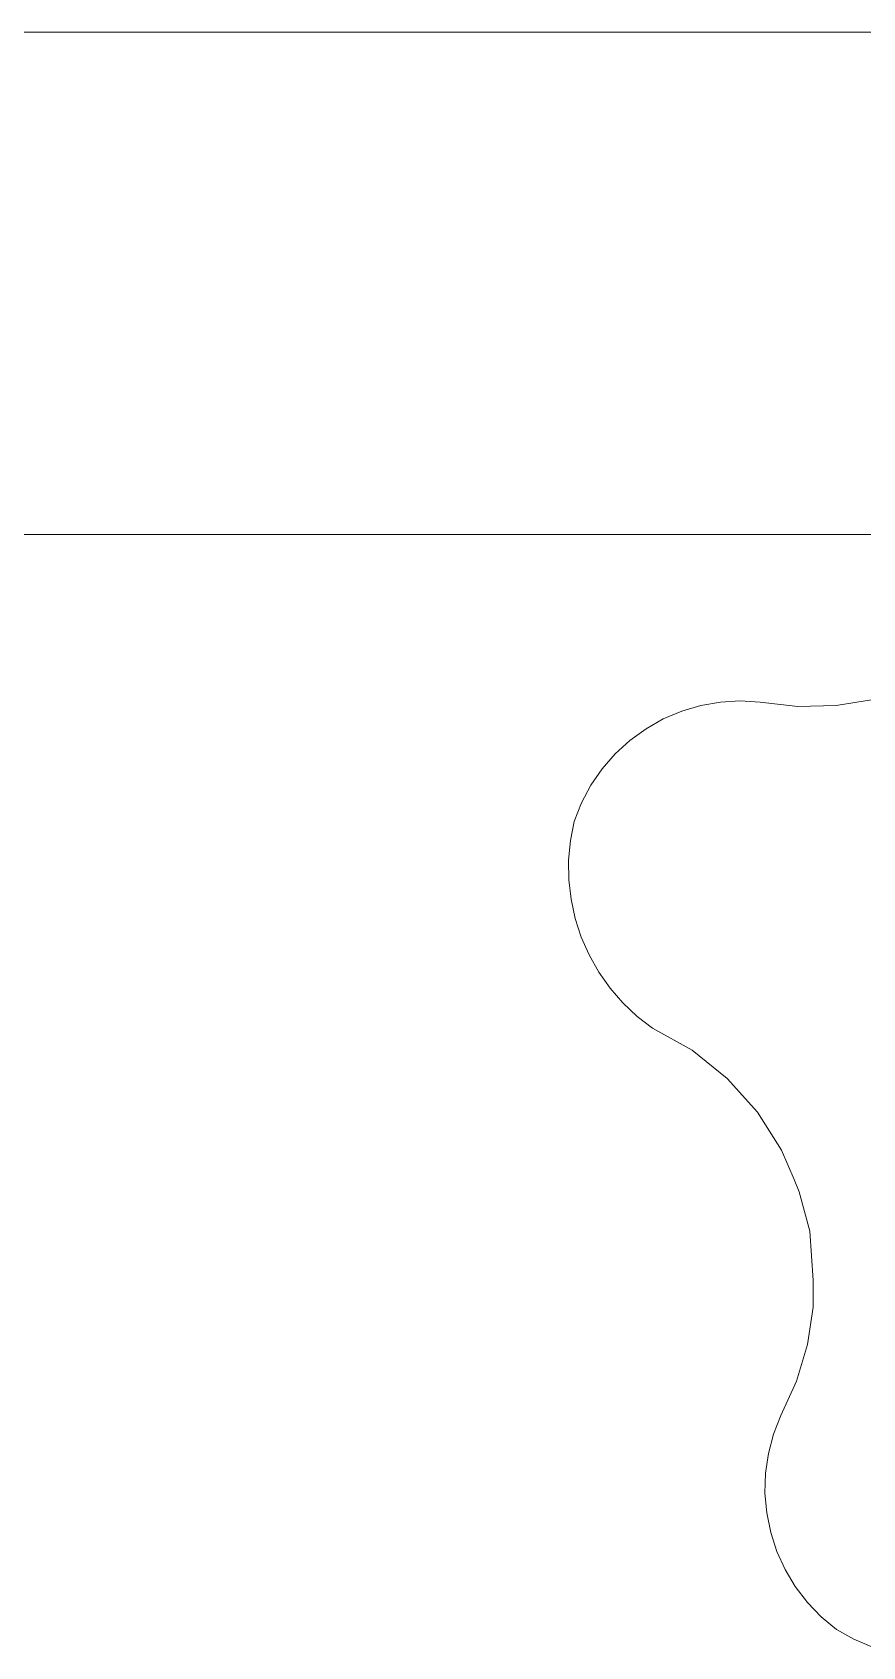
# Model space of a CAD drawing. Header units: inches. Extents: x -827 to 154, y -802 to 207.
# Drawn here: x -734.694 to -733.557, y 45.419 to 47.629 of the extents above; entities that cross this region are included whole.
import ezdxf

# ---------------------------------------------------------------- set-up
doc = ezdxf.new("R2010")
doc.units = ezdxf.units.IN
doc.header["$MEASUREMENT"] = 0
doc.layers.add('DrillPressTable _1__skp', color=8, linetype='Continuous', lineweight=9)
doc.layers.add('Layer0', color=7, linetype='Continuous', lineweight=9)

# ---------------------------------------------------------------- blocks, each defined once
blk = doc.blocks.new('DrillPressTable _1__skp_72-V5-Level 1')
at = {"layer": 'Layer0'}
for p, q in [((0.1229, 0.9204), (0.1475, 0.9312)), ((0.1229, 0.9204), (0.1475, 0.9312)), ((0.1475, 0.9312), (0.173, 0.9395)), ((0.1475, 0.9312), (0.173, 0.9395)), ((0.173, 0.9395), (0.1992, 0.9452)), ((0.173, 0.9395), (0.1992, 0.9452)), ((0.1992, 0.9452), (0.2259, 0.9482)), ((0.1992, 0.9452), (0.2259, 0.9482)), ((0.2259, 0.9482), (0.2527, 0.9485)), ((0.2259, 0.9482), (0.2527, 0.9485)), ((0.2527, 0.9485), (0.2794, 0.9462)), ((0.2527, 0.9485), (0.2794, 0.9462)), ((0.2794, 0.9462), (0.3057, 0.9409)), ((0.2794, 0.9462), (0.3057, 0.9409)), ((0.3057, 0.9409), (0.3311, 0.9309)), ((0.3057, 0.9409), (0.3311, 0.9309)), ((0.3311, 0.9309), (0.3552, 0.9181)), ((0.3311, 0.9309), (0.3552, 0.9181)), ((0.0776, 0.8918), (0.0995, 0.9073)), ((0.0776, 0.8918), (0.0995, 0.9073)), ((0.0995, 0.9073), (0.1229, 0.9204)), ((0.0995, 0.9073), (0.1229, 0.9204)), ((0.3552, 0.9181), (0.3777, 0.9027)), ((0.3552, 0.9181), (0.3777, 0.9027)), ((0.0573, 0.8743), (0.0776, 0.8918)), ((0.0573, 0.8743), (0.0776, 0.8918)), ((0.3777, 0.9027), (0.3983, 0.8848)), ((0.3777, 0.9027), (0.3983, 0.8848)), ((0.3983, 0.8848), (0.4167, 0.8647)), ((0.4167, 0.8647), (0.3983, 0.8848)), ((0.0573, 0.8743), (0.0389, 0.8547)), ((0.0389, 0.8547), (0.0573, 0.8743)), ((0.4327, 0.8426), (0.4167, 0.8647)), ((0.4167, 0.8647), (0.4327, 0.8426)), ((0.0389, 0.8547), (0.0225, 0.8335)), ((0.0225, 0.8335), (0.0389, 0.8547)), ((0.4461, 0.8189), (0.4327, 0.8426)), ((0.4327, 0.8426), (0.4461, 0.8189)), ((-0.0076, 0.7796), (0.0225, 0.8335)), ((0.0225, 0.8335), (-0.0076, 0.7796)), ((0.4461, 0.8189), (0.4567, 0.7937)), ((0.4567, 0.7937), (0.4461, 0.8189)), ((-0.0462, 0.7313), (-0.0076, 0.7796)), ((-0.0076, 0.7796), (-0.0462, 0.7313)), ((0.4567, 0.7937), (0.4644, 0.7676)), ((0.4644, 0.7676), (0.4567, 0.7937)), ((0.4567, 0.7937), (0.4644, 0.7676)), ((0.4567, 0.7937), (0.4644, 0.7676)), ((0.4644, 0.7676), (0.4691, 0.7407)), ((0.4691, 0.7407), (0.4644, 0.7676)), ((0.4644, 0.7676), (0.4691, 0.7407)), ((0.4644, 0.7676), (0.4691, 0.7407)), ((-0.0921, 0.69), (-0.0462, 0.7313)), ((-0.0921, 0.69), (-0.0462, 0.7313)), ((0.4691, 0.7407), (0.4707, 0.7135)), ((0.4707, 0.7135), (0.4691, 0.7407)), ((0.4691, 0.7407), (0.4707, 0.7135)), ((0.4691, 0.7407), (0.4707, 0.7135)), ((0.4707, 0.7135), (0.4691, 0.6862)), ((0.4691, 0.6862), (0.4707, 0.7135)), ((0.4691, 0.6862), (0.4707, 0.7135)), ((0.4691, 0.6862), (0.4707, 0.7135)), ((-0.1442, 0.6569), (-0.0921, 0.69)), ((-0.1442, 0.6569), (-0.0921, 0.69)), ((0.4632, 0.6345), (0.4691, 0.6862)), ((0.4632, 0.6345), (0.4691, 0.6862)), ((0.4691, 0.6862), (0.4632, 0.6345)), ((0.4632, 0.6345), (0.4691, 0.6862)), ((-0.7184, 0.6522), (-0.6936, 0.6635)), ((-0.7184, 0.6522), (-0.6936, 0.6635)), ((-0.6936, 0.6635), (-0.6677, 0.6719)), ((-0.6936, 0.6635), (-0.6677, 0.6719)), ((-0.6677, 0.6719), (-0.6409, 0.6773)), ((-0.6409, 0.6773), (-0.6677, 0.6719)), ((-0.6409, 0.6773), (-0.6138, 0.6797)), ((-0.6409, 0.6773), (-0.6138, 0.6797)), ((-0.6138, 0.6797), (-0.5865, 0.6789)), ((-0.6138, 0.6797), (-0.5865, 0.6789)), ((-0.5865, 0.6789), (-0.5595, 0.675)), ((-0.5865, 0.6789), (-0.5595, 0.675)), ((-0.5595, 0.675), (-0.5331, 0.6681)), ((-0.5595, 0.675), (-0.5331, 0.6681)), ((-0.5077, 0.6582), (-0.5331, 0.6681)), ((-0.5331, 0.6681), (-0.5077, 0.6582)), ((-0.7418, 0.6382), (-0.7184, 0.6522)), ((-0.7418, 0.6382), (-0.7184, 0.6522)), ((-0.5077, 0.6582), (-0.4603, 0.6366)), ((-0.5077, 0.6582), (-0.4603, 0.6366)), ((-0.1845, 0.6398), (-0.1442, 0.6569)), ((-0.1845, 0.6398), (-0.1442, 0.6569)), ((-0.783, 0.6026), (-0.7634, 0.6215)), ((-0.783, 0.6026), (-0.7634, 0.6215)), ((-0.7634, 0.6215), (-0.7418, 0.6382)), ((-0.7634, 0.6215), (-0.7418, 0.6382)), ((-0.4603, 0.6366), (-0.4104, 0.6217)), ((-0.4603, 0.6366), (-0.4104, 0.6217)), ((-0.4104, 0.6217), (-0.359, 0.6136)), ((-0.4104, 0.6217), (-0.359, 0.6136)), ((-0.2552, 0.6185), (-0.2011, 0.6327)), ((-0.2552, 0.6185), (-0.2011, 0.6327)), ((-0.2011, 0.6327), (-0.1845, 0.6398)), ((-0.2011, 0.6327), (-0.1845, 0.6398)), ((0.4632, 0.6345), (0.4644, 0.5824)), ((0.4632, 0.6345), (0.4644, 0.5824)), ((0.4632, 0.6345), (0.4644, 0.5824)), ((0.4644, 0.5824), (0.4632, 0.6345)), ((-0.783, 0.6026), (-0.8006, 0.5817)), ((-0.8006, 0.5817), (-0.783, 0.6026)), ((-0.359, 0.6136), (-0.3227, 0.6138)), ((-0.359, 0.6136), (-0.3227, 0.6138)), ((-0.3227, 0.6138), (-0.2552, 0.6185)), ((-0.3227, 0.6138), (-0.2552, 0.6185)), ((-0.8006, 0.5817), (-0.8135, 0.5582)), ((-0.8135, 0.5582), (-0.8006, 0.5817)), ((0.4644, 0.5824), (0.4726, 0.531)), ((0.4726, 0.531), (0.4644, 0.5824)), ((-0.824, 0.5335), (-0.8135, 0.5582)), ((-0.8135, 0.5582), (-0.824, 0.5335))]:
    blk.add_line(p, q, dxfattribs=at)
blk = doc.blocks.new('DrillPressTable _1__skp_71-V6-Level 1')
blk.add_blockref('DrillPressTable _1__skp_72-V5-Level 1', (0.8454, 0.9523))
blk = doc.blocks.new('DrillPressTable _1__skp_70-402113-Level 1')
at = {"layer": 'Layer0'}
blk.add_line((3.0262, 19.8567), (3.0262, 24), dxfattribs=at)
blk.add_line((3.0262, 19.8567), (3.0262, 24), dxfattribs=at)
blk = doc.blocks.new('DrillPressTable _1__skp_69-402112-Level 1')
for name, p in [('DrillPressTable _1__skp_70-402113-Level 1', (0.5, 0)), ('DrillPressTable _1__skp_71-V6-Level 1', (1.9823, 18.641))]:
    blk.add_blockref(name, p)
blk = doc.blocks.new('DrillPressTable _1__skp_64-402107-Level 1')
at = {"layer": 'Layer0'}
blk.add_line((18, 0), (18, 4), dxfattribs=at)
blk.add_line((18, 0), (18, 4), dxfattribs=at)
blk = doc.blocks.new('DrillPressTable _1__skp_63-402106-Level 1')
blk.add_blockref('DrillPressTable _1__skp_64-402107-Level 1', (0, 20))
blk = doc.blocks.new('DrillPressTable _1__skp_62-402105-Level 1')
for name, p in [('DrillPressTable _1__skp_63-402106-Level 1', (0, 0)), ('DrillPressTable _1__skp_69-402112-Level 1', (13.7863, 0))]:
    blk.add_blockref(name, p)
blk = doc.blocks.new('DrillPressTable _1__skp_1-402044-Level 1')
blk.add_blockref('DrillPressTable _1__skp_62-402105-Level 1', (118.8142, 152.93))
blk = doc.blocks.new('DrillPressTable _1__skp-401998-Level 1')
blk.add_blockref('DrillPressTable _1__skp_1-402044-Level 1', (0, 0))

msp = doc.modelspace()

# ---------------------------------------------------------------- block references
at = {"layer": 'DrillPressTable _1__skp', "color": 7, "rotation": 89.99999999999967}
msp.add_blockref('DrillPressTable _1__skp-401998-Level 1', (-560.487909, -89.184773), dxfattribs=at)

doc.saveas('drawing.dxf')
